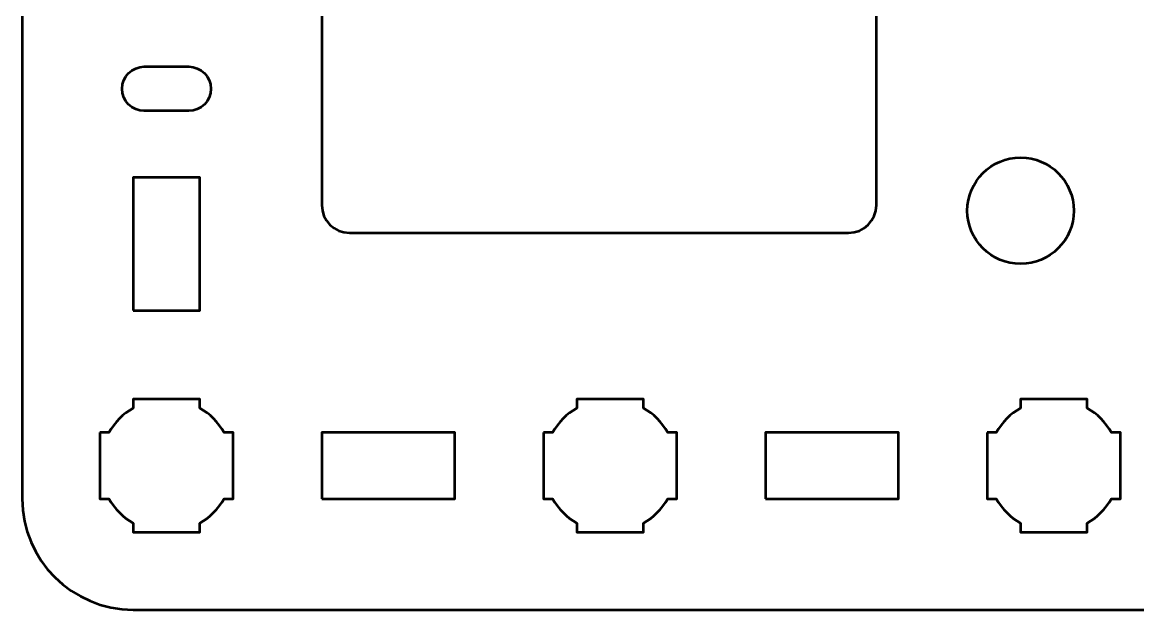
# Model space of a CAD drawing. Header units: centimetres. Extents: x -15.15 to -5.85, y -17.5 to -12.2.
# Drawn here: x -15.15 to -10.12, y -17.5 to -14.85 of the extents above; entities that cross this region are included whole.
import ezdxf

# ---------------------------------------------------------------- set-up
doc = ezdxf.new("R2010")
doc.units = ezdxf.units.CM
doc.header["$MEASUREMENT"] = 0
doc.layers.add('Layer 1', color=7, linetype='Continuous')

msp = doc.modelspace()

# ---------------------------------------------------------------- linework, layer by layer
at = {"layer": 'Layer 1', "lineweight": 53}
for points in [[(-14.65, -16.15), (-14.35, -16.15), (-14.35, -15.55), (-14.65, -15.55), (-14.65, -16.15)], [(-13.8, -17), (-13.2, -17), (-13.2, -16.7), (-13.8, -16.7), (-13.8, -17)], [(-11.8, -17), (-11.2, -17), (-11.2, -16.7), (-11.8, -16.7), (-11.8, -17)]]:
    msp.add_lwpolyline(points, close=True, dxfattribs=at)
msp.add_ellipse((-10.65004, -15.7), major_axis=(0, 0.24), ratio=1, dxfattribs=at)
for points, knots in [([(-15.15, -17), (-15.15, -17), (-15.15, -12.7), (-15.15, -12.7), (-15.15, -12.7), (-15.15, -12.42391), (-14.92609, -12.2), (-14.65, -12.2), (-14.65, -12.2), (-14.65, -12.2), (-6.35, -12.2), (-6.35, -12.2), (-6.35, -12.2), (-6.07391, -12.2), (-5.85, -12.42391), (-5.85, -12.7), (-5.85, -12.7), (-5.85, -12.7), (-5.85, -17), (-5.85, -17), (-5.85, -17), (-5.85, -17.27609), (-6.07391, -17.5), (-6.35, -17.5), (-6.35, -17.5), (-6.35, -17.5), (-14.65, -17.5), (-14.65, -17.5), (-14.65, -17.5), (-14.92609, -17.5), (-15.15, -17.27609), (-15.15, -17)], [0, 0, 0, 0, 0.125, 0.125, 0.125, 0.125, 0.25, 0.25, 0.25, 0.25, 0.375, 0.375, 0.375, 0.375, 0.5, 0.5, 0.5, 0.5, 0.625, 0.625, 0.625, 0.625, 0.75, 0.75, 0.75, 0.75, 0.875, 0.875, 0.875, 0.875, 1, 1, 1, 1]), ([(-13.8, -15.675), (-13.8, -15.675), (-13.8, -14.025), (-13.8, -14.025), (-13.8, -14.025), (-13.8, -13.95598), (-13.74402, -13.9), (-13.675, -13.9), (-13.675, -13.9), (-13.675, -13.9), (-11.425, -13.9), (-11.425, -13.9), (-11.425, -13.9), (-11.35598, -13.9), (-11.3, -13.95598), (-11.3, -14.025), (-11.3, -14.025), (-11.3, -14.025), (-11.3, -15.675), (-11.3, -15.675), (-11.3, -15.675), (-11.3, -15.74402), (-11.35598, -15.8), (-11.425, -15.8), (-11.425, -15.8), (-11.425, -15.8), (-13.675, -15.8), (-13.675, -15.8), (-13.675, -15.8), (-13.74402, -15.8), (-13.8, -15.74402), (-13.8, -15.675)], [0, 0, 0, 0, 0.125, 0.125, 0.125, 0.125, 0.25, 0.25, 0.25, 0.25, 0.375, 0.375, 0.375, 0.375, 0.5, 0.5, 0.5, 0.5, 0.625, 0.625, 0.625, 0.625, 0.75, 0.75, 0.75, 0.75, 0.875, 0.875, 0.875, 0.875, 1, 1, 1, 1]), ([(-14.4, -15.25), (-14.34478, -15.25), (-14.3, -15.20522), (-14.3, -15.15001), (-14.3, -15.15001), (-14.3, -15.09479), (-14.34478, -15.05), (-14.4, -15.05), (-14.4, -15.05), (-14.4, -15.05), (-14.6, -15.05), (-14.6, -15.05), (-14.6, -15.05), (-14.65521, -15.05), (-14.7, -15.09479), (-14.7, -15.15001), (-14.7, -15.15001), (-14.7, -15.20522), (-14.65521, -15.25), (-14.6, -15.25), (-14.6, -15.25), (-14.6, -15.25), (-14.4, -15.25), (-14.4, -15.25)], [0, 0, 0, 0, 0.1666667, 0.1666667, 0.1666667, 0.1666667, 0.3333333, 0.3333333, 0.3333333, 0.3333333, 0.5, 0.5, 0.5, 0.5, 0.6666667, 0.6666667, 0.6666667, 0.6666667, 0.8333333, 0.8333333, 0.8333333, 0.8333333, 1, 1, 1, 1]), ([(-14.8, -16.7), (-14.8, -16.7), (-14.75985, -16.7), (-14.75985, -16.7), (-14.75985, -16.7), (-14.7335, -16.65447), (-14.69553, -16.6165), (-14.65, -16.59015), (-14.65, -16.59015), (-14.65, -16.59015), (-14.65, -16.55), (-14.65, -16.55), (-14.65, -16.55), (-14.65, -16.55), (-14.5, -16.55), (-14.5, -16.55), (-14.5, -16.55), (-14.5, -16.55), (-14.35, -16.55), (-14.35, -16.55), (-14.35, -16.55), (-14.35, -16.55), (-14.35, -16.59015), (-14.35, -16.59015), (-14.35, -16.59015), (-14.30447, -16.6165), (-14.2665, -16.65447), (-14.24015, -16.7), (-14.24015, -16.7), (-14.24015, -16.7), (-14.2, -16.7), (-14.2, -16.7), (-14.2, -16.7), (-14.2, -16.7), (-14.2, -16.85), (-14.2, -16.85), (-14.2, -16.85), (-14.2, -16.85), (-14.2, -17), (-14.2, -17), (-14.2, -17), (-14.2, -17), (-14.24015, -17), (-14.24015, -17), (-14.24015, -17), (-14.2665, -17.04553), (-14.30447, -17.0835), (-14.35, -17.10985), (-14.35, -17.10985), (-14.35, -17.10985), (-14.35, -17.15), (-14.35, -17.15), (-14.35, -17.15), (-14.35, -17.15), (-14.5, -17.15), (-14.5, -17.15), (-14.5, -17.15), (-14.5, -17.15), (-14.65, -17.15), (-14.65, -17.15), (-14.65, -17.15), (-14.65, -17.15), (-14.65, -17.10985), (-14.65, -17.10985), (-14.65, -17.10985), (-14.69553, -17.0835), (-14.7335, -17.04553), (-14.75985, -17), (-14.75985, -17), (-14.75985, -17), (-14.8, -17), (-14.8, -17), (-14.8, -17), (-14.8, -17), (-14.8, -16.85), (-14.8, -16.85), (-14.8, -16.85), (-14.8, -16.85), (-14.8, -16.7), (-14.8, -16.7)], [0, 0, 0, 0, 0.05, 0.05, 0.05, 0.05, 0.1, 0.1, 0.1, 0.1, 0.15, 0.15, 0.15, 0.15, 0.2, 0.2, 0.2, 0.2, 0.25, 0.25, 0.25, 0.25, 0.3, 0.3, 0.3, 0.3, 0.35, 0.35, 0.35, 0.35, 0.4, 0.4, 0.4, 0.4, 0.45, 0.45, 0.45, 0.45, 0.5, 0.5, 0.5, 0.5, 0.55, 0.55, 0.55, 0.55, 0.6, 0.6, 0.6, 0.6, 0.65, 0.65, 0.65, 0.65, 0.7, 0.7, 0.7, 0.7, 0.75, 0.75, 0.75, 0.75, 0.8, 0.8, 0.8, 0.8, 0.85, 0.85, 0.85, 0.85, 0.9, 0.9, 0.9, 0.9, 0.95, 0.95, 0.95, 0.95, 1, 1, 1, 1]), ([(-12.8, -16.7), (-12.8, -16.7), (-12.75985, -16.7), (-12.75985, -16.7), (-12.75985, -16.7), (-12.7335, -16.65447), (-12.69553, -16.6165), (-12.65, -16.59015), (-12.65, -16.59015), (-12.65, -16.59015), (-12.65, -16.55), (-12.65, -16.55), (-12.65, -16.55), (-12.65, -16.55), (-12.5, -16.55), (-12.5, -16.55), (-12.5, -16.55), (-12.5, -16.55), (-12.35, -16.55), (-12.35, -16.55), (-12.35, -16.55), (-12.35, -16.55), (-12.35, -16.59015), (-12.35, -16.59015), (-12.35, -16.59015), (-12.30447, -16.6165), (-12.2665, -16.65447), (-12.24015, -16.7), (-12.24015, -16.7), (-12.24015, -16.7), (-12.2, -16.7), (-12.2, -16.7), (-12.2, -16.7), (-12.2, -16.7), (-12.2, -16.85), (-12.2, -16.85), (-12.2, -16.85), (-12.2, -16.85), (-12.2, -17), (-12.2, -17), (-12.2, -17), (-12.2, -17), (-12.24015, -17), (-12.24015, -17), (-12.24015, -17), (-12.2665, -17.04553), (-12.30447, -17.0835), (-12.35, -17.10985), (-12.35, -17.10985), (-12.35, -17.10985), (-12.35, -17.15), (-12.35, -17.15), (-12.35, -17.15), (-12.35, -17.15), (-12.5, -17.15), (-12.5, -17.15), (-12.5, -17.15), (-12.5, -17.15), (-12.65, -17.15), (-12.65, -17.15), (-12.65, -17.15), (-12.65, -17.15), (-12.65, -17.10985), (-12.65, -17.10985), (-12.65, -17.10985), (-12.69553, -17.0835), (-12.7335, -17.04553), (-12.75985, -17), (-12.75985, -17), (-12.75985, -17), (-12.8, -17), (-12.8, -17), (-12.8, -17), (-12.8, -17), (-12.8, -16.85), (-12.8, -16.85), (-12.8, -16.85), (-12.8, -16.85), (-12.8, -16.7), (-12.8, -16.7)], [0, 0, 0, 0, 0.05, 0.05, 0.05, 0.05, 0.1, 0.1, 0.1, 0.1, 0.15, 0.15, 0.15, 0.15, 0.2, 0.2, 0.2, 0.2, 0.25, 0.25, 0.25, 0.25, 0.3, 0.3, 0.3, 0.3, 0.35, 0.35, 0.35, 0.35, 0.4, 0.4, 0.4, 0.4, 0.45, 0.45, 0.45, 0.45, 0.5, 0.5, 0.5, 0.5, 0.55, 0.55, 0.55, 0.55, 0.6, 0.6, 0.6, 0.6, 0.65, 0.65, 0.65, 0.65, 0.7, 0.7, 0.7, 0.7, 0.75, 0.75, 0.75, 0.75, 0.8, 0.8, 0.8, 0.8, 0.85, 0.85, 0.85, 0.85, 0.9, 0.9, 0.9, 0.9, 0.95, 0.95, 0.95, 0.95, 1, 1, 1, 1]), ([(-10.8, -16.7), (-10.8, -16.7), (-10.75985, -16.7), (-10.75985, -16.7), (-10.75985, -16.7), (-10.7335, -16.65447), (-10.69553, -16.6165), (-10.65, -16.59015), (-10.65, -16.59015), (-10.65, -16.59015), (-10.65, -16.55), (-10.65, -16.55), (-10.65, -16.55), (-10.65, -16.55), (-10.5, -16.55), (-10.5, -16.55), (-10.5, -16.55), (-10.5, -16.55), (-10.35, -16.55), (-10.35, -16.55), (-10.35, -16.55), (-10.35, -16.55), (-10.35, -16.59015), (-10.35, -16.59015), (-10.35, -16.59015), (-10.30447, -16.6165), (-10.2665, -16.65447), (-10.24015, -16.7), (-10.24015, -16.7), (-10.24015, -16.7), (-10.2, -16.7), (-10.2, -16.7), (-10.2, -16.7), (-10.2, -16.7), (-10.2, -16.85), (-10.2, -16.85), (-10.2, -16.85), (-10.2, -16.85), (-10.2, -17), (-10.2, -17), (-10.2, -17), (-10.2, -17), (-10.24015, -17), (-10.24015, -17), (-10.24015, -17), (-10.2665, -17.04553), (-10.30447, -17.0835), (-10.35, -17.10985), (-10.35, -17.10985), (-10.35, -17.10985), (-10.35, -17.15), (-10.35, -17.15), (-10.35, -17.15), (-10.35, -17.15), (-10.5, -17.15), (-10.5, -17.15), (-10.5, -17.15), (-10.5, -17.15), (-10.65, -17.15), (-10.65, -17.15), (-10.65, -17.15), (-10.65, -17.15), (-10.65, -17.10985), (-10.65, -17.10985), (-10.65, -17.10985), (-10.69553, -17.0835), (-10.7335, -17.04553), (-10.75985, -17), (-10.75985, -17), (-10.75985, -17), (-10.8, -17), (-10.8, -17), (-10.8, -17), (-10.8, -17), (-10.8, -16.85), (-10.8, -16.85), (-10.8, -16.85), (-10.8, -16.85), (-10.8, -16.7), (-10.8, -16.7)], [0, 0, 0, 0, 0.05, 0.05, 0.05, 0.05, 0.1, 0.1, 0.1, 0.1, 0.15, 0.15, 0.15, 0.15, 0.2, 0.2, 0.2, 0.2, 0.25, 0.25, 0.25, 0.25, 0.3, 0.3, 0.3, 0.3, 0.35, 0.35, 0.35, 0.35, 0.4, 0.4, 0.4, 0.4, 0.45, 0.45, 0.45, 0.45, 0.5, 0.5, 0.5, 0.5, 0.55, 0.55, 0.55, 0.55, 0.6, 0.6, 0.6, 0.6, 0.65, 0.65, 0.65, 0.65, 0.7, 0.7, 0.7, 0.7, 0.75, 0.75, 0.75, 0.75, 0.8, 0.8, 0.8, 0.8, 0.85, 0.85, 0.85, 0.85, 0.9, 0.9, 0.9, 0.9, 0.95, 0.95, 0.95, 0.95, 1, 1, 1, 1])]:
    msp.add_open_spline(points, degree=3, knots=knots, dxfattribs=at)

doc.saveas('drawing.dxf')
